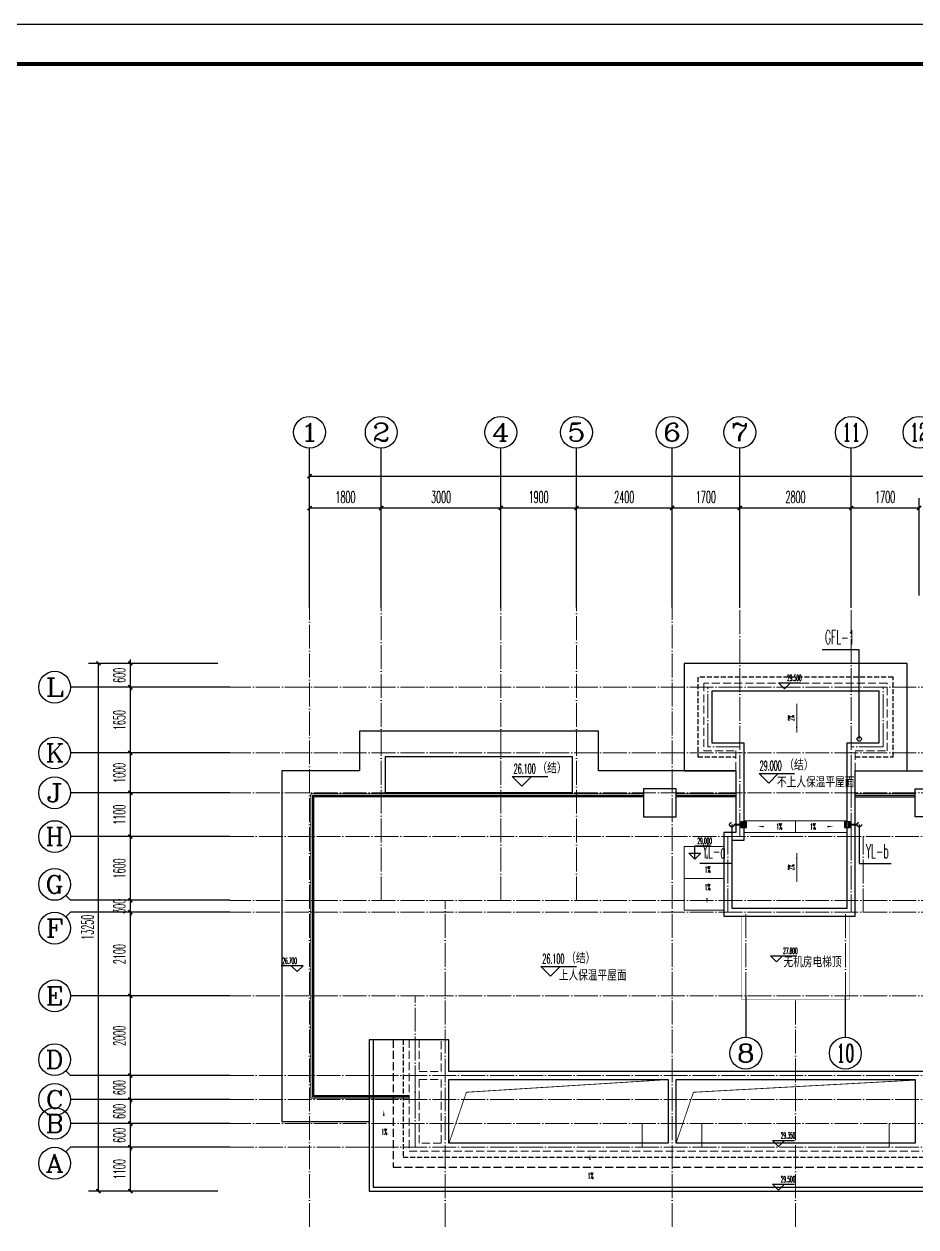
# Model space of a CAD drawing. Extents: x 27938 to 1042331, y -235042 to 1535213.
# Drawn here: x 675249 to 697640, y 208407 to 238607 of the extents above; entities that cross this region are included whole.
import ezdxf
from ezdxf.enums import TextEntityAlignment as Align

# ---------------------------------------------------------------- set-up
doc = ezdxf.new("R2010")
doc.units = 0
doc.header["$LTSCALE"] = 1000
doc.header["$MEASUREMENT"] = 0
for name, pattern in [('#P_--_20B1_001_t3$0$DASH', [0.35, 0.25, -0.1]), ('__DASH', [0.35, 0.25, -0.1]), ('DASH', [0.35, 0.25, -0.1]), ('DOTE', [2.42, 2, -0.2, 0.02, -0.2])]:
    doc.linetypes.add(name, pattern=pattern)
for name, color, linetype in [('$RECOVER_210609100354-0', 7, 'Continuous'), ('AXIS', 3, 'Continuous'), ('AXIS_TEXT', 4, 'Continuous'), ('DIM_ELEV', 3, 'Continuous'), ('DIM_管井排水', 3, 'Continuous'), ('DIM_雨水', 3, 'Continuous'), ('EQUIP_地漏', 7, 'Continuous'), ('PIPE-雨水', 4, 'Y'), ('PUB_TEXT', 4, 'Continuous'), ('ROOF', 183, 'Continuous'), ('VPIPE-管井排水', 210, 'GF'), ('VPIPE-雨水', 4, 'DASH'), ('图框', 140, 'Continuous'), ('看线', 251, 'Continuous')]:
    doc.layers.add(name, color=color, linetype=linetype)
for name, color, linetype, lineweight in [('DOTE', 19, 'DOTE', 9), ('STAIR', 2, 'Continuous', 18), ('平面-排水沟', 86, 'Continuous', 15), ('平面-栏杆', 135, 'Continuous', 15), ('平面-看线', 45, 'Continuous', 15)]:
    doc.layers.add(name, color=color, linetype=linetype, lineweight=lineweight)
doc.layers.add('yichutu', color=7, linetype='Continuous', true_color=0xffffff, plot=False)
doc.styles.add('_TCH_AXIS', font='COMPLEX', dxfattribs={"bigfont": 'GBCBIG'})
doc.styles.add('_TCH_DIM', font='SIMPLEX.shx', dxfattribs={"width": 0.6, "oblique": 10, "bigfont": 'hztxt.shx'})
doc.styles.add('_TCH_DIM_T3', font='SIMPLEX.shx', dxfattribs={"width": 0.494118, "bigfont": 'GBCBIG.shx'})
doc.styles.add('_TWT_SERIAL', font='simplex.shx', dxfattribs={"width": 0.6, "oblique": 10, "height": 3, "bigfont": 'aadri.shx'})
doc.styles.add('COMPLEX', font='COMPLEX')
doc.styles.get("Standard").update_dxf_attribs({"font": 'gbenor.shx', "bigfont": 'gbcbig.shx'})
doc.linetypes.add('GF', pattern='A,3,-0.2,["GF",Standard,S=0.25,R=0,X=-0.1,Y=-0.115],-0.35', length=3.55)
doc.linetypes.add('Y', pattern='A,3,-0.2,["Y",Standard,S=0.25,R=0,X=-0.1,Y=-0.115],-0.2', length=3.4)
doc.dimstyles.new('_TCH_ARCH&&100', dxfattribs={"dimtxt": 297.5, "dimasz": 100, "dimexe": 250, "dimexo": 300, "dimgap": 126.25, "dimtad": 1, "dimdec": 0, "dimzin": 0, "dimdsep": 46, "dimtxsty": '_TCH_DIM_T3', "dimblk": 'ARCHTICK', "dimcen": 0.09, "dimclrt": 4, "dimazin": 2, "dimtfac": 1, "dimtdec": 0, "dimtix": 1, "dimtmove": 2, "dimatfit": 3, "dimfxl": 1, "dimtolj": 1, "dimtzin": 0, "dimarcsym": 0})

# ---------------------------------------------------------------- blocks, each defined once
blk = doc.blocks.new('TK')
at = {"layer": '图框'}
blk.add_lwpolyline([(465375, 548714), (549475, 548714), (549475, 489314), (465375, 489314)], close=True, dxfattribs=at)
blk.add_lwpolyline([(465375, 548714), (549475, 548714), (549475, 489314), (465375, 489314)], close=True, dxfattribs=at)
at = {"layer": '图框', "const_width": 100}
blk.add_lwpolyline([(548475, 490314), (548475, 547714), (467875, 547714), (467875, 490314)], close=True, dxfattribs=at)
blk = doc.blocks.new('GFDGDGRDGRDG')
at = {"layer": 'DOTE', "linetype": 'DOTE', "ltscale": 0.3}
for p, q in [((575594, 360558), (575594, 376108)), ((577394, 368758), (577394, 376108)), ((580394, 368758), (580394, 376108)), ((582294, 368758), (582294, 376108)), ((584694, 360558), (584694, 376108)), ((586394, 370358), (586394, 376108)), ((589194, 370358), (589194, 376108)), ((626394, 374108), (573594, 374108)), ((585594, 372608), (585594, 374108)), ((589994, 372608), (589994, 374108)), ((626394, 372458), (573594, 372458)), ((586394, 372608), (585594, 372608)), ((589994, 372608), (589194, 372608)), ((626394, 371458), (573594, 371458)), ((573594, 370358), (626394, 370358)), ((586094, 368458), (586094, 370358)), ((589494, 368458), (589494, 370358)), ((626394, 368758), (573594, 368758)), ((578994, 360558), (578994, 368758)), ((626394, 368458), (573594, 368458)), ((586544, 366358), (586544, 368458)), ((589044, 366358), (589044, 368458)), ((626394, 366358), (573594, 366358)), ((587794, 360558), (587794, 366358)), ((573594, 364358), (626394, 364358)), ((578244, 363758), (578244, 364358)), ((573594, 363758), (626394, 363758)), ((626394, 363158), (573594, 363158)), ((583944, 362558), (583944, 363158)), ((585444, 362558), (585444, 363158)), ((590144, 362558), (590144, 363158)), ((573594, 362558), (626394, 362558))]:
    blk.add_line(p, q, dxfattribs=at)
blk = doc.blocks.new('yct-841-594-84100-59399.9999999999-100-1000.0')
at = {"layer": 'yichutu', "color": 7, "true_color": 0xffffff}
blk.add_lwpolyline([(0, 0), (0, 59400), (84100, 59400), (84100, 0)], close=True, dxfattribs=at)
blk = doc.blocks.new('$TwtSys$00000137')
at = {"color": 7}
for p, q in [((-46.875, -93.75), (-46.875, 93.75)), ((0, -93.75), (0, 93.75)), ((46.875, -93.75), (46.875, 93.75))]:
    blk.add_line(p, q, dxfattribs=at)
blk.add_lwpolyline([(-93.75, -93.75), (93.75, -93.75), (93.75, 93.75), (-93.75, 93.75)], close=True, dxfattribs=at)
blk = doc.blocks.new('_ArchTick')
at = {"color": 0, "linetype": 'ByBlock', "const_width": 0.4}
blk.add_lwpolyline([(-0.5, -0.5), (0.5, 0.5)], dxfattribs=at)
blk = doc.blocks.new('*D557')
at = {"layer": 'AXIS', "color": 0, "lineweight": -2}
for p, q in [((680117, 210407), (677667, 210407)), ((677917, 209307), (677917, 210407)), ((680117, 209307), (677667, 209307))]:
    blk.add_line(p, q, dxfattribs=at)
at = {"layer": 'Defpoints', "color": 0}
for p in [(677917, 210407), (680417, 210407), (680417, 209307)]:
    blk.add_point(p, dxfattribs=at)
at = {"layer": 'AXIS', "color": 0, "lineweight": -2, "xscale": 100, "yscale": 100, "zscale": 100}
for p, rotation in [((677917, 210407), 90), ((677917, 209307), 270)]:
    blk.add_blockref('_ArchTick', p, dxfattribs=dict(at, rotation=rotation))
at = {"layer": 'AXIS', "color": 4, "insert": (677642, 209857), "char_height": 297.5, "attachment_point": 5, "rotation": 90, "style": '_TCH_DIM_T3'}
blk.add_mtext('\\A1;1100', dxfattribs=at)
blk = doc.blocks.new('*D558')
at = {"layer": 'AXIS', "color": 0, "lineweight": -2}
for p, q in [((677917, 211007), (677917, 211107)), ((680117, 211007), (677667, 211007)), ((677917, 210407), (677917, 211007)), ((680117, 210407), (677667, 210407)), ((677917, 210407), (677917, 210307))]:
    blk.add_line(p, q, dxfattribs=at)
at = {"layer": 'Defpoints', "color": 0}
for p in [(677917, 211007), (680417, 211007), (680417, 210407)]:
    blk.add_point(p, dxfattribs=at)
at = {"layer": 'AXIS', "color": 0, "lineweight": -2, "xscale": 100, "yscale": 100, "zscale": 100}
for p, rotation in [((677917, 211007), 270), ((677917, 210407), 90)]:
    blk.add_blockref('_ArchTick', p, dxfattribs=dict(at, rotation=rotation))
at = {"layer": 'AXIS', "color": 4, "insert": (677642, 210707), "char_height": 297.5, "attachment_point": 5, "rotation": 90, "style": '_TCH_DIM_T3'}
blk.add_mtext('\\A1;600', dxfattribs=at)
blk = doc.blocks.new('*D559')
at = {"layer": 'AXIS', "color": 0, "lineweight": -2}
for p, q in [((677917, 211607), (677917, 211707)), ((680117, 211607), (677667, 211607)), ((677917, 211007), (677917, 211607)), ((680117, 211007), (677667, 211007)), ((677917, 211007), (677917, 210907))]:
    blk.add_line(p, q, dxfattribs=at)
at = {"layer": 'Defpoints', "color": 0}
for p in [(677917, 211607), (680417, 211607), (680417, 211007)]:
    blk.add_point(p, dxfattribs=at)
at = {"layer": 'AXIS', "color": 0, "lineweight": -2, "xscale": 100, "yscale": 100, "zscale": 100}
for p, rotation in [((677917, 211607), 270), ((677917, 211007), 90)]:
    blk.add_blockref('_ArchTick', p, dxfattribs=dict(at, rotation=rotation))
at = {"layer": 'AXIS', "color": 4, "insert": (677642, 211307), "char_height": 297.5, "attachment_point": 5, "rotation": 90, "style": '_TCH_DIM_T3'}
blk.add_mtext('\\A1;600', dxfattribs=at)
blk = doc.blocks.new('*D560')
at = {"layer": 'AXIS', "color": 0, "lineweight": -2}
for p, q in [((677917, 212207), (677917, 212307)), ((680117, 212207), (677667, 212207)), ((677917, 211607), (677917, 212207)), ((680117, 211607), (677667, 211607)), ((677917, 211607), (677917, 211507))]:
    blk.add_line(p, q, dxfattribs=at)
at = {"layer": 'Defpoints', "color": 0}
for p in [(677917, 212207), (680417, 212207), (680417, 211607)]:
    blk.add_point(p, dxfattribs=at)
at = {"layer": 'AXIS', "color": 0, "lineweight": -2, "xscale": 100, "yscale": 100, "zscale": 100}
for p, rotation in [((677917, 212207), 270), ((677917, 211607), 90)]:
    blk.add_blockref('_ArchTick', p, dxfattribs=dict(at, rotation=rotation))
at = {"layer": 'AXIS', "color": 4, "insert": (677642, 211907), "char_height": 297.5, "attachment_point": 5, "rotation": 90, "style": '_TCH_DIM_T3'}
blk.add_mtext('\\A1;600', dxfattribs=at)
blk = doc.blocks.new('*D561')
at = {"layer": 'AXIS', "color": 0, "lineweight": -2}
for p, q in [((680117, 214207), (677667, 214207)), ((677917, 212207), (677917, 214207)), ((680117, 212207), (677667, 212207))]:
    blk.add_line(p, q, dxfattribs=at)
at = {"layer": 'Defpoints', "color": 0}
for p in [(677917, 214207), (680417, 214207), (680417, 212207)]:
    blk.add_point(p, dxfattribs=at)
at = {"layer": 'AXIS', "color": 0, "lineweight": -2, "xscale": 100, "yscale": 100, "zscale": 100}
for p, rotation in [((677917, 214207), 90), ((677917, 212207), 270)]:
    blk.add_blockref('_ArchTick', p, dxfattribs=dict(at, rotation=rotation))
at = {"layer": 'AXIS', "color": 4, "insert": (677642, 213207), "char_height": 297.5, "attachment_point": 5, "rotation": 90, "style": '_TCH_DIM_T3'}
blk.add_mtext('\\A1;2000', dxfattribs=at)
blk = doc.blocks.new('*D562')
at = {"layer": 'AXIS', "color": 0, "lineweight": -2}
for p, q in [((680117, 216307), (677667, 216307)), ((677917, 214207), (677917, 216307)), ((680117, 214207), (677667, 214207))]:
    blk.add_line(p, q, dxfattribs=at)
at = {"layer": 'Defpoints', "color": 0}
for p in [(677917, 216307), (680417, 216307), (680417, 214207)]:
    blk.add_point(p, dxfattribs=at)
at = {"layer": 'AXIS', "color": 0, "lineweight": -2, "xscale": 100, "yscale": 100, "zscale": 100}
for p, rotation in [((677917, 216307), 90), ((677917, 214207), 270)]:
    blk.add_blockref('_ArchTick', p, dxfattribs=dict(at, rotation=rotation))
at = {"layer": 'AXIS', "color": 4, "insert": (677642, 215257), "char_height": 297.5, "attachment_point": 5, "rotation": 90, "style": '_TCH_DIM_T3'}
blk.add_mtext('\\A1;2100', dxfattribs=at)
blk = doc.blocks.new('*D563')
at = {"layer": 'AXIS', "color": 0, "lineweight": -2}
for p, q in [((680117, 216607), (677667, 216607)), ((677917, 216607), (677917, 216707)), ((677917, 216307), (677917, 216607)), ((680117, 216307), (677667, 216307)), ((677917, 216307), (677917, 216207))]:
    blk.add_line(p, q, dxfattribs=at)
at = {"layer": 'Defpoints', "color": 0}
for p in [(677917, 216607), (680417, 216607), (680417, 216307)]:
    blk.add_point(p, dxfattribs=at)
at = {"layer": 'AXIS', "color": 0, "lineweight": -2, "xscale": 100, "yscale": 100, "zscale": 100}
for p, rotation in [((677917, 216607), 270), ((677917, 216307), 90)]:
    blk.add_blockref('_ArchTick', p, dxfattribs=dict(at, rotation=rotation))
at = {"layer": 'AXIS', "color": 4, "insert": (677642, 216457), "char_height": 297.5, "attachment_point": 5, "rotation": 90, "style": '_TCH_DIM_T3'}
blk.add_mtext('\\A1;300', dxfattribs=at)
blk = doc.blocks.new('*D564')
at = {"layer": 'AXIS', "color": 0, "lineweight": -2}
for p, q in [((680117, 218207), (677667, 218207)), ((677917, 216607), (677917, 218207)), ((680117, 216607), (677667, 216607))]:
    blk.add_line(p, q, dxfattribs=at)
at = {"layer": 'Defpoints', "color": 0}
for p in [(677917, 218207), (680417, 218207), (680417, 216607)]:
    blk.add_point(p, dxfattribs=at)
at = {"layer": 'AXIS', "color": 0, "lineweight": -2, "xscale": 100, "yscale": 100, "zscale": 100}
for p, rotation in [((677917, 218207), 90), ((677917, 216607), 270)]:
    blk.add_blockref('_ArchTick', p, dxfattribs=dict(at, rotation=rotation))
at = {"layer": 'AXIS', "color": 4, "insert": (677642, 217407), "char_height": 297.5, "attachment_point": 5, "rotation": 90, "style": '_TCH_DIM_T3'}
blk.add_mtext('\\A1;1600', dxfattribs=at)
blk = doc.blocks.new('*D565')
at = {"layer": 'AXIS', "color": 0, "lineweight": -2}
for p, q in [((680117, 219307), (677667, 219307)), ((677917, 218207), (677917, 219307)), ((680117, 218207), (677667, 218207))]:
    blk.add_line(p, q, dxfattribs=at)
at = {"layer": 'Defpoints', "color": 0}
for p in [(677917, 219307), (680417, 219307), (680417, 218207)]:
    blk.add_point(p, dxfattribs=at)
at = {"layer": 'AXIS', "color": 0, "lineweight": -2, "xscale": 100, "yscale": 100, "zscale": 100}
for p, rotation in [((677917, 219307), 90), ((677917, 218207), 270)]:
    blk.add_blockref('_ArchTick', p, dxfattribs=dict(at, rotation=rotation))
at = {"layer": 'AXIS', "color": 4, "insert": (677642, 218757), "char_height": 297.5, "attachment_point": 5, "rotation": 90, "style": '_TCH_DIM_T3'}
blk.add_mtext('\\A1;1100', dxfattribs=at)
blk = doc.blocks.new('*D566')
at = {"layer": 'AXIS', "color": 0, "lineweight": -2}
for p, q in [((680117, 220307), (677667, 220307)), ((677917, 219307), (677917, 220307)), ((680117, 219307), (677667, 219307))]:
    blk.add_line(p, q, dxfattribs=at)
at = {"layer": 'Defpoints', "color": 0}
for p in [(677917, 220307), (680417, 220307), (680417, 219307)]:
    blk.add_point(p, dxfattribs=at)
at = {"layer": 'AXIS', "color": 0, "lineweight": -2, "xscale": 100, "yscale": 100, "zscale": 100}
for p, rotation in [((677917, 220307), 90), ((677917, 219307), 270)]:
    blk.add_blockref('_ArchTick', p, dxfattribs=dict(at, rotation=rotation))
at = {"layer": 'AXIS', "color": 4, "insert": (677642, 219807), "char_height": 297.5, "attachment_point": 5, "rotation": 90, "style": '_TCH_DIM_T3'}
blk.add_mtext('\\A1;1000', dxfattribs=at)
blk = doc.blocks.new('*D567')
at = {"layer": 'AXIS', "color": 0, "lineweight": -2}
for p, q in [((680117, 221957), (677667, 221957)), ((677917, 220307), (677917, 221957)), ((680117, 220307), (677667, 220307))]:
    blk.add_line(p, q, dxfattribs=at)
at = {"layer": 'Defpoints', "color": 0}
for p in [(677917, 221957), (680417, 221957), (680417, 220307)]:
    blk.add_point(p, dxfattribs=at)
at = {"layer": 'AXIS', "color": 0, "lineweight": -2, "xscale": 100, "yscale": 100, "zscale": 100}
for p, rotation in [((677917, 221957), 90), ((677917, 220307), 270)]:
    blk.add_blockref('_ArchTick', p, dxfattribs=dict(at, rotation=rotation))
at = {"layer": 'AXIS', "color": 4, "insert": (677642, 221132), "char_height": 297.5, "attachment_point": 5, "rotation": 90, "style": '_TCH_DIM_T3'}
blk.add_mtext('\\A1;1650', dxfattribs=at)
blk = doc.blocks.new('*D568')
at = {"layer": 'AXIS', "color": 0, "lineweight": -2}
for p, q in [((677917, 222557), (677917, 222657)), ((680117, 222557), (677667, 222557)), ((677917, 221957), (677917, 222557)), ((680117, 221957), (677667, 221957)), ((677917, 221957), (677917, 221857))]:
    blk.add_line(p, q, dxfattribs=at)
at = {"layer": 'Defpoints', "color": 0}
for p in [(677917, 222557), (680417, 222557), (680417, 221957)]:
    blk.add_point(p, dxfattribs=at)
at = {"layer": 'AXIS', "color": 0, "lineweight": -2, "xscale": 100, "yscale": 100, "zscale": 100}
for p, rotation in [((677917, 222557), 270), ((677917, 221957), 90)]:
    blk.add_blockref('_ArchTick', p, dxfattribs=dict(at, rotation=rotation))
at = {"layer": 'AXIS', "color": 4, "insert": (677642, 222257), "char_height": 297.5, "attachment_point": 5, "rotation": 90, "style": '_TCH_DIM_T3'}
blk.add_mtext('\\A1;600', dxfattribs=at)
blk = doc.blocks.new('*D569')
at = {"layer": 'AXIS', "color": 0, "lineweight": -2}
for p, q in [((680117, 222557), (676867, 222557)), ((677117, 209307), (677117, 222557)), ((680117, 209307), (676867, 209307))]:
    blk.add_line(p, q, dxfattribs=at)
at = {"layer": 'Defpoints', "color": 0}
for p in [(677117, 222557), (680417, 222557), (680417, 209307)]:
    blk.add_point(p, dxfattribs=at)
at = {"layer": 'AXIS', "color": 0, "lineweight": -2, "xscale": 100, "yscale": 100, "zscale": 100}
for p, rotation in [((677117, 222557), 90), ((677117, 209307), 270)]:
    blk.add_blockref('_ArchTick', p, dxfattribs=dict(at, rotation=rotation))
at = {"layer": 'AXIS', "color": 4, "insert": (676842, 215932), "char_height": 297.5, "attachment_point": 5, "rotation": 90, "style": '_TCH_DIM_T3'}
blk.add_mtext('\\A1;13250', dxfattribs=at)
blk = doc.blocks.new('*D570')
at = {"layer": 'AXIS', "color": 0, "lineweight": -2}
for p, q in [((682417, 224257), (682417, 226707)), ((684217, 224257), (684217, 226707)), ((682417, 226457), (684217, 226457))]:
    blk.add_line(p, q, dxfattribs=at)
at = {"layer": 'Defpoints', "color": 0}
for p in [(684217, 226457), (682417, 223957), (684217, 223957)]:
    blk.add_point(p, dxfattribs=at)
at = {"layer": 'AXIS', "color": 0, "lineweight": -2, "xscale": 100, "yscale": 100, "zscale": 100, "rotation": 180}
blk.add_blockref('_ArchTick', (682417, 226457), dxfattribs=at)
at = {"layer": 'AXIS', "color": 0, "lineweight": -2, "xscale": 100, "yscale": 100, "zscale": 100}
blk.add_blockref('_ArchTick', (684217, 226457), dxfattribs=at)
at = {"layer": 'AXIS', "color": 4, "insert": (683317, 226732), "char_height": 297.5, "attachment_point": 5, "style": '_TCH_DIM_T3'}
blk.add_mtext('\\A1;1800', dxfattribs=at)
blk = doc.blocks.new('*D571')
at = {"layer": 'AXIS', "color": 0, "lineweight": -2}
for p, q in [((684217, 224257), (684217, 226707)), ((687217, 224257), (687217, 226707)), ((684217, 226457), (687217, 226457))]:
    blk.add_line(p, q, dxfattribs=at)
at = {"layer": 'Defpoints', "color": 0}
for p in [(687217, 226457), (684217, 223957), (687217, 223957)]:
    blk.add_point(p, dxfattribs=at)
at = {"layer": 'AXIS', "color": 0, "lineweight": -2, "xscale": 100, "yscale": 100, "zscale": 100, "rotation": 180}
blk.add_blockref('_ArchTick', (684217, 226457), dxfattribs=at)
at = {"layer": 'AXIS', "color": 0, "lineweight": -2, "xscale": 100, "yscale": 100, "zscale": 100}
blk.add_blockref('_ArchTick', (687217, 226457), dxfattribs=at)
at = {"layer": 'AXIS', "color": 4, "insert": (685717, 226732), "char_height": 297.5, "attachment_point": 5, "style": '_TCH_DIM_T3'}
blk.add_mtext('\\A1;3000', dxfattribs=at)
blk = doc.blocks.new('*D572')
at = {"layer": 'AXIS', "color": 0, "lineweight": -2}
for p, q in [((687217, 224257), (687217, 226707)), ((689117, 224257), (689117, 226707)), ((687217, 226457), (689117, 226457))]:
    blk.add_line(p, q, dxfattribs=at)
at = {"layer": 'Defpoints', "color": 0}
for p in [(689117, 226457), (687217, 223957), (689117, 223957)]:
    blk.add_point(p, dxfattribs=at)
at = {"layer": 'AXIS', "color": 0, "lineweight": -2, "xscale": 100, "yscale": 100, "zscale": 100, "rotation": 180}
blk.add_blockref('_ArchTick', (687217, 226457), dxfattribs=at)
at = {"layer": 'AXIS', "color": 0, "lineweight": -2, "xscale": 100, "yscale": 100, "zscale": 100}
blk.add_blockref('_ArchTick', (689117, 226457), dxfattribs=at)
at = {"layer": 'AXIS', "color": 4, "insert": (688167, 226732), "char_height": 297.5, "attachment_point": 5, "style": '_TCH_DIM_T3'}
blk.add_mtext('\\A1;1900', dxfattribs=at)
blk = doc.blocks.new('*D573')
at = {"layer": 'AXIS', "color": 0, "lineweight": -2}
for p, q in [((689117, 224257), (689117, 226707)), ((691517, 224257), (691517, 226707)), ((689117, 226457), (691517, 226457))]:
    blk.add_line(p, q, dxfattribs=at)
at = {"layer": 'Defpoints', "color": 0}
for p in [(691517, 226457), (689117, 223957), (691517, 223957)]:
    blk.add_point(p, dxfattribs=at)
at = {"layer": 'AXIS', "color": 0, "lineweight": -2, "xscale": 100, "yscale": 100, "zscale": 100, "rotation": 180}
blk.add_blockref('_ArchTick', (689117, 226457), dxfattribs=at)
at = {"layer": 'AXIS', "color": 0, "lineweight": -2, "xscale": 100, "yscale": 100, "zscale": 100}
blk.add_blockref('_ArchTick', (691517, 226457), dxfattribs=at)
at = {"layer": 'AXIS', "color": 4, "insert": (690317, 226732), "char_height": 297.5, "attachment_point": 5, "style": '_TCH_DIM_T3'}
blk.add_mtext('\\A1;2400', dxfattribs=at)
blk = doc.blocks.new('*D574')
at = {"layer": 'AXIS', "color": 0, "lineweight": -2}
for p, q in [((691517, 224257), (691517, 226707)), ((693217, 224257), (693217, 226707)), ((691517, 226457), (693217, 226457))]:
    blk.add_line(p, q, dxfattribs=at)
at = {"layer": 'Defpoints', "color": 0}
for p in [(693217, 226457), (691517, 223957), (693217, 223957)]:
    blk.add_point(p, dxfattribs=at)
at = {"layer": 'AXIS', "color": 0, "lineweight": -2, "xscale": 100, "yscale": 100, "zscale": 100, "rotation": 180}
blk.add_blockref('_ArchTick', (691517, 226457), dxfattribs=at)
at = {"layer": 'AXIS', "color": 0, "lineweight": -2, "xscale": 100, "yscale": 100, "zscale": 100}
blk.add_blockref('_ArchTick', (693217, 226457), dxfattribs=at)
at = {"layer": 'AXIS', "color": 4, "insert": (692367, 226732), "char_height": 297.5, "attachment_point": 5, "style": '_TCH_DIM_T3'}
blk.add_mtext('\\A1;1700', dxfattribs=at)
blk = doc.blocks.new('*D575')
at = {"layer": 'AXIS', "color": 0, "lineweight": -2}
for p, q in [((693217, 224257), (693217, 226707)), ((696017, 224257), (696017, 226707)), ((693217, 226457), (696017, 226457))]:
    blk.add_line(p, q, dxfattribs=at)
at = {"layer": 'Defpoints', "color": 0}
for p in [(696017, 226457), (693217, 223957), (696017, 223957)]:
    blk.add_point(p, dxfattribs=at)
at = {"layer": 'AXIS', "color": 0, "lineweight": -2, "xscale": 100, "yscale": 100, "zscale": 100, "rotation": 180}
blk.add_blockref('_ArchTick', (693217, 226457), dxfattribs=at)
at = {"layer": 'AXIS', "color": 0, "lineweight": -2, "xscale": 100, "yscale": 100, "zscale": 100}
blk.add_blockref('_ArchTick', (696017, 226457), dxfattribs=at)
at = {"layer": 'AXIS', "color": 4, "insert": (694617, 226732), "char_height": 297.5, "attachment_point": 5, "style": '_TCH_DIM_T3'}
blk.add_mtext('\\A1;2800', dxfattribs=at)
blk = doc.blocks.new('*D576')
at = {"layer": 'AXIS', "color": 0, "lineweight": -2}
for p, q in [((696017, 224257), (696017, 226707)), ((697717, 224257), (697717, 226707)), ((696017, 226457), (697717, 226457))]:
    blk.add_line(p, q, dxfattribs=at)
at = {"layer": 'Defpoints', "color": 0}
for p in [(697717, 226457), (696017, 223957), (697717, 223957)]:
    blk.add_point(p, dxfattribs=at)
at = {"layer": 'AXIS', "color": 0, "lineweight": -2, "xscale": 100, "yscale": 100, "zscale": 100, "rotation": 180}
blk.add_blockref('_ArchTick', (696017, 226457), dxfattribs=at)
at = {"layer": 'AXIS', "color": 0, "lineweight": -2, "xscale": 100, "yscale": 100, "zscale": 100}
blk.add_blockref('_ArchTick', (697717, 226457), dxfattribs=at)
at = {"layer": 'AXIS', "color": 4, "insert": (696867, 226732), "char_height": 297.5, "attachment_point": 5, "style": '_TCH_DIM_T3'}
blk.add_mtext('\\A1;1700', dxfattribs=at)
blk = doc.blocks.new('*D581')
at = {"layer": 'AXIS', "color": 0, "lineweight": -2}
for p, q in [((682417, 224257), (682417, 227507)), ((731217, 224257), (731217, 227507)), ((682417, 227257), (731217, 227257))]:
    blk.add_line(p, q, dxfattribs=at)
at = {"layer": 'Defpoints', "color": 0}
for p in [(731217, 227257), (682417, 223957), (731217, 223957)]:
    blk.add_point(p, dxfattribs=at)
at = {"layer": 'AXIS', "color": 0, "lineweight": -2, "xscale": 100, "yscale": 100, "zscale": 100, "rotation": 180}
blk.add_blockref('_ArchTick', (682417, 227257), dxfattribs=at)
at = {"layer": 'AXIS', "color": 0, "lineweight": -2, "xscale": 100, "yscale": 100, "zscale": 100}
blk.add_blockref('_ArchTick', (731217, 227257), dxfattribs=at)
at = {"layer": 'AXIS', "color": 4, "insert": (706817, 227532), "char_height": 297.5, "attachment_point": 5, "style": '_TCH_DIM_T3'}
blk.add_mtext('\\A1;48800', dxfattribs=at)
blk = doc.blocks.new('_AXISO')
blk.add_circle((0, 0), 0.5)
at = {"layer": 'AXIS_TEXT', "style": 'COMPLEX', "width": 1.041667}
blk.add_attdef('A', text='', height=0.56, dxfattribs=at).set_placement((-0.25, -0.28), (0.25, -0.28), align=Align.FIT)

msp = doc.modelspace()

# ---------------------------------------------------------------- hatches: boundary and pattern name
at = {"layer": '平面-排水沟'}
for points in [[(694647.5, 220821), (694647.5, 220971), (694627.5, 220971)], [(694647.5, 217793), (694647.5, 217643), (694627.5, 217643)]]:
    msp.add_hatch(color=8, dxfattribs=at).paths.add_polyline_path(points)

# ---------------------------------------------------------------- linework, layer by layer
at = {"layer": '$RECOVER_210609100354-0', "color": 8, "const_width": 8}
msp.add_lwpolyline([(693266.6, 216207), (693266.6, 214107), (695966.6, 214107), (695966.6, 216207)], dxfattribs=at)
at = {"color": 8, "const_width": 20}
for points in [[(685916.6, 210507), (686353.5, 211788.5), (691417.1, 212107)], [(691616.6, 210507), (692053.5, 211788.5), (697616.6, 212093.3)]]:
    msp.add_lwpolyline(points, dxfattribs=at)
at = {"layer": 'AXIS'}
for p, q in [((682416.6, 223957), (682416.6, 227957)), ((684216.6, 223957), (684216.6, 227957)), ((687216.6, 223957), (687216.6, 227957)), ((689116.6, 223957), (689116.6, 227957)), ((691516.6, 223957), (691516.6, 227957)), ((693216.6, 223957), (693216.6, 227957)), ((696016.6, 223957), (696016.6, 227957)), ((680416.6, 221957), (676416.6, 221957)), ((680416.6, 220307), (676416.6, 220307)), ((680416.6, 219307), (676416.6, 219307)), ((680416.6, 218207), (676416.6, 218207)), ((676299.4, 216724.2), (676416.6, 216607)), ((680416.6, 216607), (676416.6, 216607)), ((676299.4, 216189.8), (676416.6, 216307)), ((680416.6, 216307), (676416.6, 216307)), ((680416.6, 214207), (676416.6, 214207)), ((693366.6, 214207), (693366.6, 213170.7)), ((695866.6, 214207), (695866.6, 213170.7)), ((676299.4, 212324.2), (676416.6, 212207)), ((680416.6, 212207), (676416.6, 212207)), ((680416.6, 211607), (676416.6, 211607)), ((680416.6, 211007), (676416.6, 211007)), ((676299.4, 210289.8), (676416.6, 210407)), ((680416.6, 210407), (676416.6, 210407))]:
    msp.add_line(p, q, dxfattribs=at)
at = {"layer": 'DIM_ELEV', "color": 8}
for p, q in [((694343.1, 221916.5), (694193.1, 222066.5)), ((694193.1, 222066.5), (694750.7, 222066.5)), ((694343.1, 221916.5), (694493.1, 222066.5)), ((687744.2, 219472.1), (687504.2, 219712.1)), ((687504.2, 219712.1), (688396.5, 219712.1)), ((687744.2, 219472.1), (687984.2, 219712.1)), ((693942.4, 219549.5), (693702.4, 219789.5)), ((693702.4, 219789.5), (694594.6, 219789.5)), ((693942.4, 219549.5), (694182.4, 219789.5)), ((692091, 217639), (691941, 217789)), ((691941, 217789), (692241, 217789)), ((692091, 217639), (692091, 217977.4)), ((692091, 217977.4), (692498.7, 217977.4)), ((692091, 217639), (692241, 217789)), ((694136.7, 215064.1), (693986.7, 215214.1)), ((693986.7, 215214.1), (694651.6, 215214.1)), ((694136.7, 215064.1), (694286.7, 215214.1)), ((682257.5, 214966.1), (681699.8, 214966.1)), ((682107.5, 214816.1), (681957.5, 214966.1)), ((682107.5, 214816.1), (682257.5, 214966.1)), ((688465.2, 214702), (688225.2, 214942)), ((688225.2, 214942), (689117.5, 214942)), ((688465.2, 214702), (688705.2, 214942)), ((694186.1, 210426.5), (694036.1, 210576.5)), ((694036.1, 210576.5), (694593.7, 210576.5)), ((694186.1, 210426.5), (694336.1, 210576.5)), ((694186.1, 209329), (694036.1, 209479)), ((694036.1, 209479), (694593.7, 209479)), ((694186.1, 209329), (694336.1, 209479))]:
    msp.add_line(p, q, dxfattribs=at)
at = {"layer": 'DIM_管井排水'}
for p, q in [((696216.6, 222897.4), (695286.5, 222897.4)), ((696216.7, 220657), (696216.6, 222897.4))]:
    msp.add_line(p, q, dxfattribs=at)
at = {"layer": 'DIM_雨水'}
for p, q in [((693016.6, 218507), (693016.6, 217529.2)), ((696216.6, 218507), (696216.6, 217529.2)), ((693016.6, 217529.2), (692216.9, 217529.2)), ((696216.6, 217529.2), (697016.3, 217529.2))]:
    msp.add_line(p, q, dxfattribs=at)
at = {"layer": 'DOTE', "color": 8, "linetype": 'DOTE', "ltscale": 0.3}
for p, q in [((696016.6, 218207), (696016.6, 216307)), ((685066.6, 210407), (685066.6, 214207))]:
    msp.add_line(p, q, dxfattribs=at)
at = {"layer": 'PIPE-雨水', "const_width": 55}
for points in [[(693246.3, 218507), (693071.6, 218507)], [(695986.9, 218507), (696161.6, 218507)]]:
    msp.add_lwpolyline(points, dxfattribs=at)
at = {"layer": 'ROOF', "color": 8, "ltscale": 0.8}
for p, q in [((689016.6, 219307), (684316.6, 219307)), ((689016.6, 219207), (684316.6, 219207))]:
    msp.add_line(p, q, dxfattribs=at)
for points in [[(696116.6, 219857), (697416.6, 219857), (697416.6, 222557), (691816.6, 222557), (691816.6, 219857), (693116.6, 219857)], [(693116.6, 219857), (689666.6, 219857), (689666.6, 220857), (683666.6, 220857), (683666.6, 219857), (681716.6, 219857), (681716.6, 211057), (683916.6, 211057)], [(696116.6, 219857), (699566.6, 219857), (699566.6, 220857), (705566.6, 220857), (705566.6, 219857), (706816.6, 219857)], [(689016.6, 219307), (689016.6, 220207), (684316.6, 220207), (684316.6, 219307)], [(693116.6, 219857), (693116.6, 218307), (692816.6, 218307), (692816.6, 216207), (696116.6, 216207), (696116.6, 219857)], [(684316.6, 219207), (682516.6, 219207), (682516.6, 211707), (684916.6, 211707)], [(690796.6, 219207), (689016.6, 219207)], [(693116.6, 219207), (691616.6, 219207)], [(696116.6, 219207), (697616.6, 219207)], [(683916.6, 213107), (683916.6, 209307), (705316.6, 209307.1), (705316.6, 210507), (708316.6, 210507), (708316.6, 209307), (729716.6, 209307), (729716.6, 213107)], [(703316.6, 212307), (685916.6, 212307), (685916.6, 213107), (683916.6, 213107)], [(684016.6, 213107), (684016.6, 209407), (705216.6, 209407.1), (705216.6, 210607), (708416.6, 210607), (708416.6, 209407), (729616.6, 209407), (729616.6, 213107)]]:
    msp.add_lwpolyline(points, dxfattribs=at)
for points in [[(692516.6, 221857), (692516.6, 220557), (693316.6, 220557), (693316.6, 218107), (693016.6, 218107), (693016.6, 216407), (695916.6, 216407), (695916.6, 220557), (696716.6, 220557), (696716.6, 221857)], [(691616.6, 219407), (690796.6, 219407), (690796.6, 218707), (691616.6, 218707)], [(697616.6, 219407), (698436.6, 219407), (698436.6, 218707), (697616.6, 218707)], [(685916.6, 212107), (691417.1, 212107), (691417.1, 210507), (685916.6, 210507)], [(691616.6, 212107), (697616.6, 212107), (697616.6, 210507), (691616.6, 210507)]]:
    msp.add_lwpolyline(points, close=True, dxfattribs=at)
at = {"layer": 'ROOF', "color": 8, "linetype": '__DASH', "ltscale": 0.8}
msp.add_lwpolyline([(684516.6, 213107), (684516.6, 209907), (704716.6, 209907.1), (704716.6, 211107), (708916.6, 211107), (708916.6, 209907), (729116.6, 209907), (729116.6, 213107)], dxfattribs=at)
at = {"layer": 'STAIR', "color": 8}
msp.add_lwpolyline([(692816.6, 217957), (691816.6, 217957), (691816.6, 216357), (692816.6, 216357)], dxfattribs=at)
at = {"layer": 'VPIPE-管井排水'}
msp.add_circle((696216.7, 220657), 55, dxfattribs=at)
at = {"layer": 'VPIPE-雨水'}
for centre in [(693016.6, 218507), (696216.6, 218507)]:
    msp.add_circle(centre, 55, dxfattribs=at)
at = {"layer": '平面-排水沟', "color": 8}
for p, q in [((693316.6, 218607), (695916.6, 218607)), ((694616.6, 218607), (694616.6, 218307)), ((693316.6, 218307), (695916.6, 218307)), ((692816.6, 217157), (691816.6, 217157))]:
    msp.add_line(p, q, dxfattribs=at)
for points in [[(694647.5, 221541), (694647.5, 220821)], [(694647.5, 217073), (694647.5, 217793)]]:
    msp.add_lwpolyline(points, dxfattribs=at)
for points in [[(694072.6, 218459.1, 0, 0, 0), (693664.8, 218459.1, 0, 40, 0), (693814.8, 218459.1, 0, 0, 0)], [(695160.6, 218459.1, 0, 0, 0), (695568.4, 218459.1, 0, 40, 0), (695418.4, 218459.1, 0, 0, 0)], [(692395.1, 217517.8, 0, 0, 0), (692395.1, 217796.7, 0, 40, 0), (692395.1, 217646.7, 0, 0, 0)], [(692395.1, 216796.2, 0, 0, 0), (692395.1, 216517.3, 0, 40, 0), (692395.1, 216667.3, 0, 0, 0)], [(684280, 210934.6, 0, 0, 0), (684280, 211342.4, 0, 40, 0), (684280, 211192.4, 0, 0, 0)], [(689457, 209829.2, 0, 0, 0), (689457, 210237, 0, 40, 0), (689457, 210087, 0, 0, 0)]]:
    msp.add_lwpolyline(points, format="xyseb", dxfattribs=at)
at = {"layer": '平面-栏杆', "color": 8}
for points in [[(690796.6, 219277), (682446.6, 219277), (682446.6, 211637), (684916.6, 211637)], [(693116.6, 219277), (691616.6, 219277)], [(696116.6, 219277), (697616.6, 219277)], [(690796.6, 219237), (682486.6, 219237), (682486.6, 211677), (684916.6, 211677)], [(693116.6, 219237), (691616.6, 219237)], [(696116.6, 219237), (697616.6, 219237)]]:
    msp.add_lwpolyline(points, dxfattribs=at)
at = {"layer": '平面-看线', "color": 8, "linetype": 'DASH', "ltscale": 0.8}
for points in [[(696116.6, 219857), (696116.6, 220357), (696916.6, 220357), (696916.6, 222057), (692316.6, 222057), (692316.6, 220357), (693116.6, 220357), (693116.6, 219857)], [(684916.6, 213107), (684916.6, 210307), (704316.6, 210307.1), (704316.6, 211507), (709316.6, 211507), (709316.6, 210307), (728716.6, 210307), (728716.6, 213107)], [(685166.6, 213107), (685166.6, 212307), (685716.6, 212307), (685716.6, 213107)]]:
    msp.add_lwpolyline(points, dxfattribs=at)
msp.add_lwpolyline([(685166.6, 212107), (685716.6, 212107), (685716.6, 210507), (685166.6, 210507)], close=True, dxfattribs=at)
at = {"layer": '看线', "color": 8, "linetype": '#P_--_20B1_001_t3$0$DASH', "ltscale": 0.5}
for points in [[(696116.6, 220207), (697066.6, 220207), (697066.6, 222207), (692166.6, 222207), (692166.6, 220207), (693116.6, 220207)], [(684766.6, 213107), (684766.6, 210157), (704466.6, 210157.1), (704466.6, 211357), (709166.6, 211357), (709166.6, 210157), (728866.6, 210157), (728866.6, 213107)]]:
    msp.add_lwpolyline(points, dxfattribs=at)

# ---------------------------------------------------------------- block references
msp.add_blockref('TK', (202139.1, -310106.9))
at = {"layer": 'AXIS'}
ref = msp.add_blockref('_AXISO', (682416.6, 228357), dxfattribs=dict(at, xscale=800, yscale=800, zscale=800))
ref.add_attrib('A', '1', dxfattribs={"layer": 'AXIS_TEXT', "height": 452.5, "style": '_TCH_AXIS', "width": 2.333333}).set_placement((682190.3, 228130.7), (682642.9, 228130.7), align=Align.FIT)
ref = msp.add_blockref('_AXISO', (684216.6, 228357), dxfattribs=dict(at, xscale=800, yscale=800, zscale=800))
ref.add_attrib('A', '2', dxfattribs={"layer": 'AXIS_TEXT', "height": 452.5, "style": '_TCH_AXIS', "width": 1.5}).set_placement((683990.3, 228130.7), (684442.9, 228130.7), align=Align.FIT)
ref = msp.add_blockref('_AXISO', (687216.6, 228357), dxfattribs=dict(at, xscale=800, yscale=800, zscale=800))
ref.add_attrib('A', '4', dxfattribs={"layer": 'AXIS_TEXT', "height": 452.5, "style": '_TCH_AXIS', "width": 1.3125}).set_placement((686990.3, 228130.7), (687442.9, 228130.7), align=Align.FIT)
ref = msp.add_blockref('_AXISO', (689116.6, 228357), dxfattribs=dict(at, xscale=800, yscale=800, zscale=800))
ref.add_attrib('A', '5', dxfattribs={"layer": 'AXIS_TEXT', "height": 452.5, "style": '_TCH_AXIS', "width": 1.5}).set_placement((688890.3, 228130.7), (689342.9, 228130.7), align=Align.FIT)
ref = msp.add_blockref('_AXISO', (691516.6, 228357), dxfattribs=dict(at, xscale=800, yscale=800, zscale=800))
ref.add_attrib('A', '6', dxfattribs={"layer": 'AXIS_TEXT', "height": 452.5, "style": '_TCH_AXIS', "width": 1.5}).set_placement((691290.3, 228130.7), (691742.9, 228130.7), align=Align.FIT)
ref = msp.add_blockref('_AXISO', (693216.6, 228357), dxfattribs=dict(at, xscale=800, yscale=800, zscale=800))
ref.add_attrib('A', '7', dxfattribs={"layer": 'AXIS_TEXT', "height": 452.5, "style": '_TCH_AXIS', "width": 1.5}).set_placement((692990.3, 228130.7), (693442.9, 228130.7), align=Align.FIT)
ref = msp.add_blockref('_AXISO', (696016.6, 228357), dxfattribs=dict(at, xscale=800, yscale=800, zscale=800))
ref.add_attrib('A', '11', dxfattribs={"layer": 'AXIS_TEXT', "height": 452.55, "style": '_TCH_AXIS', "width": 0.875}).set_placement((695790.3, 228130.7), (696242.9, 228130.7), align=Align.FIT)
ref = msp.add_blockref('_AXISO', (697716.6, 228357), dxfattribs=dict(at, xscale=800, yscale=800, zscale=800))
ref.add_attrib('A', '12', dxfattribs={"layer": 'AXIS_TEXT', "height": 452.55, "style": '_TCH_AXIS', "width": 0.724138}).set_placement((697490.3, 228130.7), (697942.9, 228130.7), align=Align.FIT)
ref = msp.add_blockref('_AXISO', (676016.6, 221957), dxfattribs=dict(at, xscale=800, yscale=800, zscale=800))
ref.add_attrib('A', 'L', dxfattribs={"layer": 'AXIS_TEXT', "height": 452.5, "style": '_TCH_AXIS', "width": 1.4}).set_placement((675790.3, 221730.7), (676242.9, 221730.7), align=Align.FIT)
ref = msp.add_blockref('_AXISO', (676016.6, 220307), dxfattribs=dict(at, xscale=800, yscale=800, zscale=800))
ref.add_attrib('A', 'K', dxfattribs={"layer": 'AXIS_TEXT', "height": 452.5, "style": '_TCH_AXIS', "width": 1.105263}).set_placement((675790.3, 220080.7), (676242.9, 220080.7), align=Align.FIT)
ref = msp.add_blockref('_AXISO', (676016.6, 219307), dxfattribs=dict(at, xscale=800, yscale=800, zscale=800))
ref.add_attrib('A', 'J', dxfattribs={"layer": 'AXIS_TEXT', "height": 452.5, "style": '_TCH_AXIS', "width": 1.909091}).set_placement((675790.3, 219080.7), (676242.9, 219080.7), align=Align.FIT)
ref = msp.add_blockref('_AXISO', (676016.6, 218207), dxfattribs=dict(at, xscale=800, yscale=800, zscale=800))
ref.add_attrib('A', 'H', dxfattribs={"layer": 'AXIS_TEXT', "height": 452.5, "style": '_TCH_AXIS', "width": 1.05}).set_placement((675790.3, 217980.7), (676242.9, 217980.7), align=Align.FIT)
ref = msp.add_blockref('_AXISO', (676016.6, 217007), dxfattribs=dict(at, xscale=800, yscale=800, zscale=800))
ref.add_attrib('A', 'G', dxfattribs={"layer": 'AXIS_TEXT', "height": 452.5, "style": '_TCH_AXIS', "width": 1.166667}).set_placement((675790.3, 216780.7), (676242.9, 216780.7), align=Align.FIT)
ref = msp.add_blockref('_AXISO', (676016.6, 215907), dxfattribs=dict(at, xscale=800, yscale=800, zscale=800))
ref.add_attrib('A', 'F', dxfattribs={"layer": 'AXIS_TEXT', "height": 452.5, "style": '_TCH_AXIS', "width": 1.3125}).set_placement((675790.3, 215680.7), (676242.9, 215680.7), align=Align.FIT)
ref = msp.add_blockref('_AXISO', (676016.6, 214207), dxfattribs=dict(at, xscale=800, yscale=800, zscale=800))
ref.add_attrib('A', 'E', dxfattribs={"layer": 'AXIS_TEXT', "height": 452.5, "style": '_TCH_AXIS', "width": 1.3125}).set_placement((675790.3, 213980.7), (676242.9, 213980.7), align=Align.FIT)
ref = msp.add_blockref('_AXISO', (676016.6, 212607), dxfattribs=dict(at, xscale=800, yscale=800, zscale=800))
ref.add_attrib('A', 'D', dxfattribs={"layer": 'AXIS_TEXT', "height": 452.5, "style": '_TCH_AXIS', "width": 1.235294}).set_placement((675790.3, 212380.7), (676242.9, 212380.7), align=Align.FIT)
ref = msp.add_blockref('_AXISO', (693366.6, 212770.7), dxfattribs=dict(at, xscale=800, yscale=800, zscale=800))
ref.add_attrib('A', '8', dxfattribs={"layer": 'AXIS_TEXT', "height": 452.5, "style": '_TCH_AXIS', "width": 1.5}).set_placement((693140.3, 212544.5), (693592.8, 212544.5), align=Align.FIT)
ref = msp.add_blockref('_AXISO', (695866.6, 212770.7), dxfattribs=dict(at, xscale=800, yscale=800, zscale=800))
ref.add_attrib('A', '10', dxfattribs={"layer": 'AXIS_TEXT', "height": 452.55, "style": '_TCH_AXIS', "width": 0.724138}).set_placement((695640.3, 212544.5), (696092.8, 212544.5), align=Align.FIT)
ref = msp.add_blockref('_AXISO', (676016.6, 211607), dxfattribs=dict(at, xscale=800, yscale=800, zscale=800))
ref.add_attrib('A', 'C', dxfattribs={"layer": 'AXIS_TEXT', "height": 452.5, "style": '_TCH_AXIS', "width": 1.4}).set_placement((675790.3, 211380.7), (676242.9, 211380.7), align=Align.FIT)
ref = msp.add_blockref('_AXISO', (676016.6, 211007), dxfattribs=dict(at, xscale=800, yscale=800, zscale=800))
ref.add_attrib('A', 'B', dxfattribs={"layer": 'AXIS_TEXT', "height": 452.5, "style": '_TCH_AXIS', "width": 1.235294}).set_placement((675790.3, 210780.7), (676242.9, 210780.7), align=Align.FIT)
ref = msp.add_blockref('_AXISO', (676016.6, 210007), dxfattribs=dict(at, xscale=800, yscale=800, zscale=800))
ref.add_attrib('A', 'A', dxfattribs={"layer": 'AXIS_TEXT', "height": 452.5, "style": '_TCH_AXIS', "width": 1.166667}).set_placement((675790.3, 209780.7), (676242.9, 209780.7), align=Align.FIT)
at = {"layer": 'EQUIP_地漏', "xscale": 0.75, "yscale": 0.75, "zscale": 0.75}
for p in [(693316.6, 218507), (695916.6, 218507)]:
    msp.add_blockref('$TwtSys$00000137', p, dxfattribs=at)
at = {"layer": 'ROOF', "color": 8, "ltscale": 0.8}
msp.add_blockref('GFDGDGRDGRDG', (106822.9, -152151.3), dxfattribs=at)
at = {"layer": 'yichutu'}
msp.add_blockref('yct-841-594-84100-59399.9999999999-100-1000.0', (667514.1, 179206.8), dxfattribs=at)

# ---------------------------------------------------------------- texts
at = {"layer": 'DIM_ELEV', "color": 8, "style": '_TCH_DIM'}
for s, height, width, p in [('29.500', 148.75, 0.423529, (694405.5, 222116.6)), ('（结）', 270.07, 0.7, (694332.1, 219869.6)), ('26.100', 238, 0.494118, (687540.3, 219792.2)), ('（结）', 270.07, 0.7, (688133.9, 219792.2)), ('29.000', 238, 0.494118, (693716.1, 219869.6)), ('29.000', 148.75, 0.423529, (692153.4, 218027.5)), ('（结）', 270.07, 0.7, (688854.9, 215022)), ('27.800', 148.75, 0.423529, (694306.4, 215264.2)), ('26.700', 148.75, 0.423529, (681734.4, 215016.2)), ('26.100', 238, 0.494118, (688261.3, 215022)), ('29.350', 148.75, 0.423529, (694248.5, 210626.5)), ('29.500', 148.75, 0.423529, (694248.5, 209529))]:
    msp.add_text(s, height=height, dxfattribs=dict(at, width=width)).set_placement(p)
at = {"layer": 'DIM_管井排水', "color": 7, "style": '_TWT_SERIAL', "width": 0.48}
msp.add_text('GFL-1', height=350, dxfattribs=at).set_placement((695356.5, 223037.4))
at = {"layer": 'DIM_雨水', "color": 7, "style": '_TWT_SERIAL', "width": 0.48}
for s, p in [('YL-a', (692286.9, 217669.2)), ('YL-b', (696383.6, 217669.2))]:
    msp.add_text(s, height=350, dxfattribs=at).set_placement(p)
at = {"layer": 'PUB_TEXT', "color": 8}
for s, p in [('不上人保温平屋面', (694150.4, 219440.2)), ('无机房电梯顶', (694314.7, 214924.8)), ('上人保温平屋面', (688673.2, 214592.6))]:
    msp.add_text(s, height=270.07, dxfattribs=at).set_placement(p)
at = {"layer": '平面-排水沟', "color": 8, "style": '_TCH_DIM', "width": 0.423529}
for rotation, p in [(90.0006, (694582.4, 221110.9)), (89.9994, (694582.4, 217362.9))]:
    msp.add_text('2%', height=148.75, rotation=rotation, dxfattribs=at).set_placement(p)
for p in [(694137.7, 218384.8), (694982.3, 218384.8), (692338.5, 217304), (692338.5, 216861.3), (684223.4, 210720.7), (689400.4, 209615.4)]:
    msp.add_text('1%', height=148.75, dxfattribs=at).set_placement(p)

# ---------------------------------------------------------------- dimensions: what is measured, and where the dimension line sits
at = {"layer": 'AXIS'}
for p1, p2, distance, picture, middle in [((682416.6, 223957), (731216.6, 223957), 3300, '*D581', (706816.6, 227532)), ((682416.6, 223957), (684216.6, 223957), 2500, '*D570', (683316.6, 226732)), ((684216.6, 223957), (687216.6, 223957), 2500, '*D571', (685716.6, 226732)), ((687216.6, 223957), (689116.6, 223957), 2500, '*D572', (688166.6, 226732)), ((689116.6, 223957), (691516.6, 223957), 2500, '*D573', (690316.6, 226732)), ((691516.6, 223957), (693216.6, 223957), 2500, '*D574', (692366.6, 226732)), ((693216.6, 223957), (696016.6, 223957), 2500, '*D575', (694616.6, 226732)), ((696016.6, 223957), (697716.6, 223957), 2500, '*D576', (696866.6, 226732)), ((680416.6, 209307), (680416.6, 222557), 3300, '*D569', (676841.6, 215932)), ((680416.6, 221957), (680416.6, 222557), 2500, '*D568', (677641.6, 222257)), ((680416.6, 220307), (680416.6, 221957), 2500, '*D567', (677641.6, 221132)), ((680416.6, 219307), (680416.6, 220307), 2500, '*D566', (677641.6, 219807)), ((680416.6, 218207), (680416.6, 219307), 2500, '*D565', (677641.6, 218757)), ((680416.6, 216607), (680416.6, 218207), 2500, '*D564', (677641.6, 217407)), ((680416.6, 216307), (680416.6, 216607), 2500, '*D563', (677641.6, 216457)), ((680416.6, 214207), (680416.6, 216307), 2500, '*D562', (677641.6, 215257)), ((680416.6, 212207), (680416.6, 214207), 2500, '*D561', (677641.6, 213207)), ((680416.6, 211607), (680416.6, 212207), 2500, '*D560', (677641.6, 211907)), ((680416.6, 211007), (680416.6, 211607), 2500, '*D559', (677641.6, 211307)), ((680416.6, 210407), (680416.6, 211007), 2500, '*D558', (677641.6, 210707)), ((680416.6, 209307), (680416.6, 210407), 2500, '*D557', (677641.6, 209857))]:
    dim = msp.add_aligned_dim(p1=p1, p2=p2, distance=distance, dimstyle='_TCH_ARCH&&100', dxfattribs=at)
    dim.commit()
    dim.dimension.update_dxf_attribs({"geometry": picture, "text_midpoint": middle})

doc.saveas('drawing.dxf')
